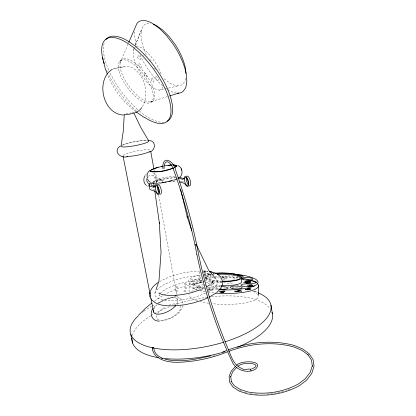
<?xml version="1.0" encoding="UTF-8"?>
<svg xmlns="http://www.w3.org/2000/svg" width="416" height="416" viewBox="0 0 416 416"><rect width="100%" height="100%" fill="white"/><g stroke="black" fill="none" stroke-linecap="round" stroke-linejoin="round"><path stroke-width="0.31" stroke-dasharray="2.08 1.56" d="M189.098 292.027L189.176 284.071M134.025 48.402C130.962 57.886 137.363 67.574 141.913 75.551C146.468 81.51 151.512 89.164 159.578 90.152L179.052 85.67M202.098 282.084L199.69 282.36L199.81 271.955M200.829 282.365L200.892 276.848M204.36 275.517L204.412 270.993L207.964 271.253M205.296 278.933L205.384 271.622L209.638 272.132M205.988 277.82L205.998 276.796M211.489 274.945L208.421 275.163L208.629 273.988L207.953 273.369A10.166 2.356 0.8 0 0 205.535 272.537L203.315 272.152M208.421 275.163L208.64 274.29M134.607 31.793L134.425 34.814L135.73 42.812A42.442 18.236 57.9 0 0 136.521 45.677M163.238 181.303L163.082 180.471C160.794 178.729 157.17 179.395 156.343 182.369M185.609 78.385L185.177 80.751L182.744 84.224A33.831 14.799 57.9 0 1 169.047 82.508L163.405 78.192M182.946 305.552C180.414 314.938 169.634 319.93 160.716 321.11M156.879 181.345L156.718 182.53M162.084 182.156L162.25 180.976L161.673 179.998L153.265 175.75M205.426 293.166C196.128 297.513 185.942 299.645 175.765 300.581C168.87 300.482 160.118 301.621 155.095 295.838L154.892 292.999L156.114 289.385M213.174 274.3L213.34 273.276L213.028 272.813M135.184 45.469L143.296 25.818A33.925 14.846 58 0 1 150.634 23.509M133.177 50.56L133.64 49.379M135.278 45.256L141.352 29.931L140.91 35.646L141.95 42.531A36.343 15.938 57.9 0 0 147.118 56.295M120.172 62.712L128.003 44.247M142.47 106.647C149.323 94.177 145.314 76.346 133.437 68.364C126.984 64.667 119.454 67.558 112.778 69.061L113.287 68.91M163.03 86.772L161.756 89.175L159.578 90.152M159.604 294.648L159.011 295.714L159.562 294.783M154.892 292.999C158.33 286.198 166.218 283.587 172.796 280.805C181.787 277.826 191.188 275.792 200.694 275.766M153.884 307.325L156.406 304.678M156.619 181.88L158.595 180.534L162.042 180.008M210.283 284.497L212.456 282.417L211.874 283.421L212.992 280.784L212.753 283.187L212.051 280.961L212.43 282.1L214.042 283.832L211.505 281.97L212.514 282.365L208.229 281.065L205.109 280.743M159.858 293.68L163.368 290.68L168.402 287.794L174.606 285.204L174.174 285.376C183.134 282.355 192.535 280.42 202.02 280.504M157.383 303.914C163.524 299.27 172.916 294.351 180.357 298.704M151.258 102.175L152.74 101.026M119.834 61.183L121.441 60.018M154.601 300.96C168.594 290.857 185.203 284.45 202.363 282.563M134.238 47.861L135.252 47.206M207.74 292.152L213.08 288.85L216.466 285.537L217.719 282.438L216.824 279.77L214.807 277.425M159.515 281.736C171.668 274.732 185.848 271.523 199.784 271.029M199.945 289.926L201.115 289.422M159.905 183.908L160.607 183.633M122.923 144.789C130.556 142.173 138.59 140.629 146.656 140.27M150.155 101.951A25.818 10.265 53.7 0 0 141.097 68.723A25.818 10.265 53.7 0 0 120.775 70.184A25.818 10.265 53.7 0 0 150.155 101.951L169.4 96.002M115.164 68.364L114.79 68.515L124.92 66.669L124.566 66.648M199.69 282.36L204.292 281.33M202.732 281.939L204.636 281.512M203.263 271.232L204.412 270.993M203.481 272.022L205.384 271.622M208.437 289.676L210.35 289.385L212.389 290.196L208.983 289.895L210.527 290.514L209.622 290.649L208.047 290.014M211.032 274.404L208.426 274.56M205.821 282.256L211.442 281.991L221.796 282.381M174.923 176.384C167.664 176.795 159.572 177.481 153.504 181.766L153.577 182.374A15.08 3.156 -10.5 0 1 175.266 177.908M136.271 46.556C142.47 46.452 146.801 51.917 150.691 56.025C155.241 61.844 159.229 68.245 161.507 75.301M203.538 270.946L207.766 271.341M203.081 275.704L209.206 276.312L213.902 277.69L216.824 279.77M223.512 282.516L234.385 284.331M203.31 272.74L205.53 273.125A10.166 2.366 0.8 0 1 207.948 273.962L208.634 274.882M236.174 284.752L239.127 285.475M182.52 181.714L183.596 182.031M154.83 190.034L152.152 189.046A15.064 3.292 -10.4 0 1 151.726 188.183M254.665 291.002L257.509 292.448M135.975 111.738C123.276 102.414 113.339 89.263 107.583 74.61M162.682 85.727L160.68 84.167L154.206 77.433L148.143 69.451A42.442 18.236 57.9 0 1 139.542 53.867M180.05 298.418L182.374 300.841L183.191 304.106M181.548 299.816L181.875 300.118M154.424 67.995L155.548 69.472M158.912 292.458L159.624 293.452M153.972 169.234L156.4 182.614M158.714 195.354L176.644 294.107M176.764 294.741L177.918 301.116M290.248 388.996A40.976 19.932 -8.4 0 1 286.114 390.458M283.644 391.201A40.976 19.932 -8.4 0 1 280.488 392.023M279.854 392.174A40.976 19.932 -8.4 0 1 266.12 394.155M257.114 394.176A40.976 19.932 -8.4 0 1 254.519 393.973M251.987 393.676A40.976 19.932 -8.4 0 1 250.146 393.39M246.522 392.636A40.976 19.932 -8.4 0 1 244.041 391.95M241.171 390.936A40.976 19.932 -8.4 0 1 239.595 390.26M214.542 355.576A60.793 25.158 -11.4 0 1 212.212 356.252M158.319 185.052A4.212 1.508 74.4 0 1 158.777 185.318M173.254 181.069A17.165 3.754 -10.4 0 1 177.221 180.924M180.393 181.137A17.165 3.754 -10.4 0 1 182.099 181.537M152.854 182.036A17.186 3.598 -10.5 0 1 176.556 177.351M172.448 181.62A15.064 3.292 -10.4 0 1 175.937 181.49M148.164 176.41A4.597 4.176 -76.2 0 1 154.086 176.478A4.597 4.176 -76.2 0 1 153.769 182.941M152.568 172.583A7.29 6.62 -76.2 0 1 156.343 182.681M148.429 186.56A7.29 6.62 -76.2 0 1 147.358 186.124M145.231 175.339A7.29 6.62 -76.2 0 1 147.472 173.233M217.651 289.687A34.767 8.216 1.1 0 1 208.198 288.813M205.218 288.376A34.767 8.216 1.1 0 1 200.574 275.038M203.746 274.524A34.767 8.216 1.1 0 1 210.683 273.79M213.216 273.629A34.767 8.216 1.1 0 1 214.49 273.567M213.928 292.926A34.731 8.372 1.1 0 1 208.848 292.36M205.208 291.803A34.731 8.372 1.1 0 1 199.649 290.638M197.86 290.155A34.731 8.372 1.1 0 1 201.791 278.21M205.01 277.701A34.731 8.372 1.1 0 1 213.169 276.916M215.077 276.817A34.731 8.372 1.1 0 1 219.32 276.697M221.79 276.687A34.731 8.372 1.1 0 1 238.514 277.763M257.613 294.31A34.674 8.876 1.2 0 1 246.475 302.65A34.674 8.876 1.2 0 1 211.853 303.644M208.712 303.243A34.674 8.876 1.2 0 1 200.101 301.579M197.746 300.914A34.674 8.876 1.2 0 1 189.077 294.476M191.474 291.647A34.674 8.876 1.2 0 1 201.074 288.371M201.682 288.252A34.674 8.876 1.2 0 1 203.575 287.919M207.501 287.373A34.674 8.876 1.2 0 1 220.418 286.624M227.807 286.79A34.674 8.876 1.2 0 1 229.034 286.853M232.055 287.066A34.674 8.876 1.2 0 1 240.131 288.018M252.871 291.278A34.674 8.876 1.2 0 1 256.682 293.405M244.478 283.031A2.298 0.546 1.6 0 1 243.724 282.261M233.683 279.807A2.319 0.541 1.4 0 1 234.374 279.443M222.04 277.597A3.396 0.785 1.1 0 1 226.985 278.32A3.396 0.785 1.1 0 1 222.57 279.058M220.579 278.632A3.396 0.785 1.1 0 1 220.366 278.028M220.818 285.657A18.424 4.352 1.1 0 1 207.095 283.197M205.525 279.854A18.424 4.352 1.1 0 1 213.465 277.519M214.136 277.436A18.424 4.352 1.1 0 1 219.622 277.051M221.957 277.02A18.424 4.352 1.1 0 1 237.24 278.819M221.499 281.398A18.434 4.243 1.1 0 1 205.379 277.893M204.849 276.78A18.434 4.243 1.1 0 1 210.418 273.931M222.191 281.143A17.285 3.978 1.1 0 1 207.074 278.283A17.285 3.978 1.1 0 1 211.208 274.123M213.496 273.733A17.285 3.978 1.1 0 1 214.744 273.577M209.846 285.288A5.902 1.44 0.8 0 1 213.663 286.941A5.902 1.44 0.8 0 1 207.854 288.059M203.658 287.576A5.902 1.44 0.8 0 1 203.7 285.542M204.916 285.329A5.902 1.44 0.8 0 1 206.331 285.21M203.424 284.591A5.808 1.394 0.6 0 1 195.052 284.939A5.808 1.394 0.6 0 1 193.986 282.885A5.808 1.394 0.6 0 1 202.545 282.896M218.899 289.203A5.944 1.461 1.1 0 1 215.883 287.711A5.944 1.461 1.1 0 1 220.142 286.546M237.843 277.55A5.543 1.264 1.4 0 1 232.918 276.848A5.543 1.264 1.4 0 1 232.71 275.574M229.871 275.47A5.502 1.248 1.1 0 1 221.863 276.136M231.577 281.871A17.28 4.004 1.1 0 1 229.783 282.038M221.598 282.168A17.28 4.004 1.1 0 1 206.965 279.245A17.28 4.004 1.1 0 1 211.198 275.127M212.295 274.919A17.28 4.004 1.1 0 1 215.847 274.461M222.186 277.935A2.106 0.489 1.1 0 1 225.025 277.992A2.106 0.489 1.1 0 1 225.264 278.652A2.106 0.489 1.1 0 1 222.466 278.715M176.431 93.044A39.473 16.91 57.8 0 1 167.752 89.596M164.029 122.127A51.204 20.727 53.7 0 1 139.547 111.155M137.665 109.538A51.204 20.727 53.7 0 1 110.053 72.904M108.711 69.987A51.204 20.727 53.7 0 1 104.77 41.595M136.552 111.176A51.272 20.618 53.6 0 1 108.42 74.09M107.333 71.76A51.272 20.618 53.6 0 1 106.569 70.013M149.64 59.015A2.376 1.009 57.7 0 1 150.036 59.311M150.436 59.712A2.376 1.009 57.7 0 1 151.133 60.726M143.702 54.917A2.366 0.993 57.9 0 1 144.024 55.442M122.07 145.33A14.165 1.955 -10.8 0 1 134.077 141.851A14.165 1.955 -10.8 0 1 147.035 140.426M123.042 155.464A14.123 2.137 -10.9 0 1 136.516 151.034A14.123 2.137 -10.9 0 1 150.472 150.218M159.016 303.103A13.52 5.97 -27.8 0 1 173.904 297.778A13.52 5.97 -27.8 0 1 176.561 304.574M153.951 308.667A13.52 5.97 -27.8 0 1 156.889 304.881M126.079 113.942A4.878 0.468 -10.6 0 1 128.346 113.422M129.589 113.188A4.878 0.468 -10.6 0 1 130.796 112.996M131.877 112.856A4.878 0.468 -10.6 0 1 132.772 112.772M180.544 305.63A13.473 6.068 -27.9 0 1 168.756 318.687A13.473 6.068 -27.9 0 1 156.806 315.182M157.596 313.643A13.473 6.068 -27.9 0 1 165.88 306.654M169 305.23A13.473 6.068 -27.9 0 1 179.358 304.496M132.387 335.468A71.458 29.006 -11.1 0 1 150.545 315.957M151.076 315.63A71.458 29.006 -11.1 0 1 153.832 314.023M154.398 313.711A71.458 29.006 -11.1 0 1 169.671 306.701M173.742 305.209A71.458 29.006 -11.1 0 1 206.95 297.331M211.416 296.79A71.458 29.006 -11.1 0 1 270.426 309.114M142.423 312.322A71.661 28.22 -11.1 0 1 143.421 311.579M143.889 311.241A71.661 28.22 -11.1 0 1 151.648 306.363M152.214 306.051A71.661 28.22 -11.1 0 1 155.116 304.522M157.888 303.16A71.661 28.22 -11.1 0 1 177.018 295.802M200.46 290.285A71.661 28.22 -11.1 0 1 204.22 289.702M208.073 289.193A71.661 28.22 -11.1 0 1 219.456 288.2M220.074 288.168A71.661 28.22 -11.1 0 1 224.999 288.012M228.16 288.002A71.661 28.22 -11.1 0 1 229.455 288.018M253.906 291.366A71.661 28.22 -11.1 0 1 257.535 292.62M199.68 286.421L198.52 286.588L199.971 287.17L195.426 287.3A3.099 0.759 0.6 0 0 197.428 288.111L198.598 287.945A2.74 0.671 0.6 0 1 197.054 287.316L201.802 287.274L199.68 286.421M197.798 283.317L193.404 283.93L194.215 284.253L198.619 283.639L197.798 283.317M175.77 291.392A1.534 0.536 -11.6 0 0 178.1 290.545A1.534 0.536 -11.6 0 0 175.906 290.425A1.534 0.536 -11.6 0 0 175.77 291.392M192.915 288.564A1.534 0.541 -11 0 0 195.213 287.721A1.534 0.541 -11 0 0 192.988 287.602A1.534 0.541 -11 0 0 192.915 288.564M184.72 284.622A1.503 0.515 -11.2 0 0 186.987 283.806A1.503 0.515 -11.2 0 0 184.818 283.696A1.503 0.515 -11.2 0 0 184.72 284.622M193.05 284.986A1.513 0.525 -11 0 0 195.322 284.164A1.513 0.525 -11 0 0 193.123 284.05A1.513 0.525 -11 0 0 193.05 284.986M184.21 291.814A1.544 0.546 -11.3 0 0 186.54 290.961A1.544 0.546 -11.3 0 0 184.314 290.836A1.544 0.546 -11.3 0 0 184.21 291.814M176.145 287.784A1.513 0.525 -11.5 0 0 178.438 286.952A1.513 0.525 -11.5 0 0 176.275 286.837A1.513 0.525 -11.5 0 0 176.145 287.784M185.068 288.376A1.529 0.53 -11.2 0 0 187.366 287.539A1.529 0.53 -11.2 0 0 185.172 287.42A1.529 0.53 -11.2 0 0 185.068 288.376M193.04 281.596A5.694 1.342 0.5 0 0 201.62 280.53A5.694 1.342 0.5 0 0 193.118 279.271A5.694 1.342 0.5 0 0 193.04 281.596M119.122 71.391A25.854 10.384 53.6 0 0 148.652 103.126A25.854 10.384 53.6 0 0 139.63 69.81A25.854 10.384 53.6 0 0 119.122 71.391M155.288 77.49A2.33 0.983 56.9 0 0 157.825 80.418A2.33 0.983 56.9 0 0 157.144 77.282A2.33 0.983 56.9 0 0 155.288 77.49M151.039 79.258A2.298 0.957 56.9 0 0 153.535 82.144A2.298 0.957 56.9 0 0 152.844 79.061A2.298 0.957 56.9 0 0 151.039 79.258M144.17 74.022A2.288 0.941 57.1 0 0 146.645 76.887A2.288 0.941 57.1 0 0 145.933 73.804A2.288 0.941 57.1 0 0 144.17 74.022M138.58 64.834A2.298 0.946 57.5 0 0 141.06 67.704A2.298 0.946 57.5 0 0 140.322 64.574A2.298 0.946 57.5 0 0 138.58 64.834M137.436 56.852A2.335 0.967 57.8 0 0 139.948 59.753A2.335 0.967 57.8 0 0 139.194 56.55A2.335 0.967 57.8 0 0 137.436 56.852"/><path stroke-width="0.62" d="M241.701 277.404L241.634 281.59A18.424 4.352 1.1 0 1 221.437 285.683M258.341 295.084L258.534 285.272M162.859 168.683C161.86 154.253 173.8 160.638 175.713 170.404C185.25 197.735 193.201 225.675 198.536 254.14L200.574 263.661C207.288 293.311 216.83 322.291 228.68 350.277C231.488 357.084 234.12 365.763 241.883 368.482C244.036 371.249 251.888 366.756 251.025 370.895M175.833 305.796C167.253 305.916 155.932 306.436 150.556 298.236C147.763 291.834 152.854 285.891 157.908 282.63M156.114 289.385L158.969 280.956L161.044 252.418L159.292 222.284L159.401 223.189L154.762 190.663M112.299 69.306C95.139 79.903 102.778 114.296 123.547 115.024M128.762 42.463L136.973 23.364A39.603 16.973 58 0 1 152.464 23.405L159.526 28.512L166.702 35.776L173.441 44.642A42.271 18.07 57.9 0 1 186.15 73.564L186.898 81.515L185.791 87.636L182.978 91.556A39.473 16.91 57.8 0 1 177.601 93.137M250.666 369.138L250.64 369.429M153.249 308.303C148.45 313.232 152.615 322.015 159.552 321.048M141.773 107.619C140.052 110.172 137.394 112.008 134.493 112.975M196.872 254.524L195.021 244.915L195.317 244.712M179.837 177.195C183.534 174.195 182.421 167.289 178.017 165.62M236.725 367.364L232.632 371.899L230.646 376.917C230.636 374.41 231.603 383.588 231.093 381.181L234.172 385.632L239.99 389.381L247.957 391.971C265.112 395.054 283.343 392.278 298.626 383.828L305.084 378.903L310.175 372.393L312.333 365.794L312.302 366.184L311.537 360.188L307.908 354.697L308.183 354.978L302.042 350.402L293.966 346.98C272.548 341.068 249.397 343.611 228.779 351.369M235.628 366.21L231.312 371.01L229.122 376.355L229.627 382.205L233.059 387.13L239.2 391.139L247.66 393.9C265.236 397.098 283.925 394.248 299.572 385.559L306.441 380.328L311.735 373.485L314.044 366.153L313.076 359.59L309.197 353.798L302.77 349.029L294.247 345.462C272.563 339.529 249.148 342.098 228.28 349.929M138.59 315.177L145.668 308.095L151.824 303.046M216.762 292.386C219.996 289.827 222.846 285.995 222.695 281.694M149.874 170.508C147.638 171.907 146.708 174.621 147.17 177.138M254.498 285.818L254.145 286.088L248.924 285.88L250.832 286.567L249.902 286.707L247.317 285.776L252.621 285.766M236.6 365.336C239.559 360.412 265.346 359.726 255.315 369.304C248.05 373.485 238.129 370.822 233.34 364.094C216.44 329.441 204.88 292.162 196.856 254.467M120.453 145.912C112.424 150.847 120.37 159.11 127.67 156.608M215.998 293.072L209.123 297.175M206.866 286.65L209.617 284.976M164.034 168.709C164.029 158.948 169.489 160.04 173.087 168.475M238.191 366.142C243.729 360.802 264.997 363.917 251.711 368.878M174.184 167.7L176.441 166.13L176.254 165.558L173.389 165.027M149.105 152.053C155.381 151.242 156.577 141.45 149.864 140.566M207.979 297.684L202.816 299.972L193.934 302.796L185.037 304.72L176.28 305.75M199.945 289.926L191.532 292.682L183.31 294.445L175.25 295.412L175.698 295.386L168.73 295.485L163.02 294.767L158.954 293.301M201.703 289.172L202.873 288.662M177.247 178.849L174.408 179.993M226.97 351.998C213.84 357.36 199.872 360.584 185.76 361.842C176.264 362.612 165.677 362.986 157.529 357.214M222.716 352.024L226.45 350.563M173.035 168.152C165.927 170.321 158.033 172.864 150.634 171.226L150.566 170.628L151.382 169.884L158.174 167.31M173.545 180.003L168.979 181.334M170.019 95.81L178.708 93.116M171.397 180.95L160.867 183.045M210.839 355.831C195.972 359.294 180.128 362.82 164.975 359.211M165.048 182.182L166.13 181.969M161.283 166.494L163.025 166.15M163.036 166.202C158.605 167.258 153.624 167.82 149.994 170.778L150.056 171.402C158.969 172.775 169.322 170.758 177.034 166.078L176.836 165.48C172.926 164.216 168.667 165.35 164.7 165.875M161.985 182.66L163.878 182.385M167.955 165.386L170.914 165.095M158.506 182.998L160.217 182.853M157.331 183.336L152.682 183.102M147.696 140.312L149.302 140.421M196.503 244.473L196.222 244.847L195.031 244.962C189.348 219.019 182.244 193.341 173.061 168.407M178.043 178.069L182.692 179.317A8.034 3.136 74.8 0 0 184.184 177.611A5.158 2.033 74.4 0 1 187.86 179.509L188.635 182.078L188.781 184.501A5.158 2.033 74.4 0 1 185.474 184.6A9.958 3.869 74.1 0 0 183.378 183.024L179.707 181.953M209.643 271.544L210.621 271.794M183.997 178.656L181.839 178.064A17.186 3.598 -10.5 0 0 178.568 177.419M210.184 271.565L215.29 273.016M155.106 186.633L151.434 185.375A15.08 3.156 -10.5 0 1 153.046 182.697M211.11 271.918L212.269 272.35M162.547 358.337C157.612 356.247 153.925 352.685 153.722 347.833M150.467 182.286L148.876 181.126L147.716 179.317M143.978 117.276L136.365 112.029M216.294 273.416L220.527 276.463L222.31 280.524M152.521 348.41C151.518 347.693 153.218 346.679 153.665 347.667M157.399 357.115C154.513 354.947 152.417 351.634 152.22 347.974M214.401 276.957L208.759 270.39L196.492 245.029M133.754 112.819L140.743 127.358L148.642 140.769A14.165 1.955 -10.8 0 1 135.169 145.626A14.165 1.955 -10.8 0 1 121.129 146.006L123.334 130.645L124.259 114.592A4.878 0.468 -10.6 0 0 128.435 114.348A4.878 0.468 -10.6 0 0 133.775 112.939M107.349 74.032L105.29 68.718L102.56 57.528M181.267 168.797L181.511 169.494M181.537 169.577L181.787 170.284M191.703 230.511L187.112 216.596L187.366 217.474L180.643 189.405M130.827 334.511L132.657 343.138M148.949 184.907L149.661 188.536A17.165 3.754 -10.4 0 0 151.918 190.211L154.424 191.095A10.145 3.546 74.1 0 1 156.406 192.748A5.257 1.867 74.4 0 0 159.333 193.658A5.257 1.867 74.4 0 0 157.945 186.508A5.257 1.867 74.4 0 0 155.022 185.64A8.19 2.876 74.7 0 1 153.691 187.325L151.19 186.498A17.186 3.598 -10.5 0 1 151.284 182.796M123.048 156.036L150.394 295.61M151.018 298.797L153.639 312.182M150.732 151.393L153.852 168.594M270.951 305.063L272.355 313.648M153.67 183.014L154.216 186.836M185.973 73.554L185.515 68.562A36.218 15.818 57.9 0 0 174.715 43.872L168.974 36.348L162.838 30.186L156.785 25.849A33.925 14.846 58 0 0 153.379 24.253M149.9 292.526L149.973 293.738M150.072 295.833L150.145 297.076M258.107 292.843A71.661 28.22 -11.1 0 1 225.051 341.806M223.85 342.181A71.661 28.22 -11.1 0 1 153.535 348.02M152.308 347.76A71.661 28.22 -11.1 0 1 138.289 315.78M187.99 184.2A4.134 1.638 74.4 0 1 186.472 177.866M158.948 192.343A4.212 1.508 74.4 0 1 157.373 185.895M186.352 176.426A5.153 2.044 74.4 0 1 190.174 180.253A5.153 2.044 74.4 0 1 189.16 185.947M157.222 184.434A5.252 1.877 74.4 0 1 160.42 187.117L161.205 189.738L161.398 192.187A5.252 1.877 74.4 0 1 160.077 194.142M153.249 186.56A15.064 3.292 -10.4 0 1 154.294 185.978M149.666 184.096A4.597 4.176 -76.2 0 1 147.446 177.356M146.38 185.484A7.29 6.62 -76.2 0 1 144.893 175.869M257.39 283.525A34.731 8.372 1.1 0 1 215.795 293.082M241.556 278.205A34.731 8.372 1.1 0 1 250.442 280.186M251.55 280.545A34.731 8.372 1.1 0 1 256.464 282.807M246.776 283.104A2.298 0.546 1.6 0 0 247.91 282.526L248.139 282.448A2.148 0.504 1.6 0 0 250.921 282.058A2.148 0.504 1.6 0 0 248.316 281.476A2.148 0.504 1.6 0 0 246.875 282.162A2.298 0.546 1.6 0 0 244.587 282.09M233.563 274.019A34.767 8.216 1.1 0 1 257.234 284.034A34.767 8.216 1.1 0 1 218.915 289.754M230.443 273.77A34.767 8.216 1.1 0 1 231.644 273.858M215.379 273.224A18.434 4.243 1.1 0 1 241.379 276.728A18.434 4.243 1.1 0 1 222.118 281.419M215.296 273.515A17.285 3.978 1.1 0 1 240.183 276.671A17.285 3.978 1.1 0 1 222.191 281.143M221.666 286.52A5.944 1.461 1.1 0 1 227.614 288.376A5.944 1.461 1.1 0 1 219.367 289.271M237.37 275.007A5.543 1.264 1.4 0 1 242.622 275.855A5.543 1.264 1.4 0 1 241.712 277.222M217.61 274.326A17.28 4.004 1.1 0 1 239.819 277.363M244.66 282.313A1.482 0.354 1.6 0 1 247.068 282.506A1.482 0.354 1.6 0 1 245.643 282.948M103.064 59.857A51.272 20.618 53.6 0 1 127.182 43.02A51.272 20.618 53.6 0 1 169.9 102.352A51.272 20.618 53.6 0 1 144.31 117.156M104.208 63.762A51.272 20.618 53.6 0 1 103.407 61.147M105.971 39.608A51.204 20.727 53.7 0 1 154.133 66.139A51.204 20.727 53.7 0 1 167.024 121.248M175.817 305.547A13.52 5.97 -27.8 0 1 161.756 313.763A13.52 5.97 -27.8 0 1 153.379 310.575M149.344 151.726A14.123 2.137 -10.9 0 1 148.112 152.292M147.675 152.464A14.123 2.137 -10.9 0 1 145.61 153.182M145.132 153.332A14.123 2.137 -10.9 0 1 126.807 156.551M272.038 312.421A71.458 29.006 -11.1 0 1 239.793 346.289M239.19 346.549A71.458 29.006 -11.1 0 1 237.463 347.261M224.947 351.686A71.458 29.006 -11.1 0 1 220.704 352.919M220.095 353.09A71.458 29.006 -11.1 0 1 161.382 358.15M158.324 357.677A71.458 29.006 -11.1 0 1 131.929 338.276M248.264 288.652L248.498 288.829L247.666 288.959A1.648 0.406 1.7 0 1 247.686 288.387A1.648 0.406 1.7 0 1 250.016 288.46A3.302 0.811 1.6 0 1 249.974 289.604A3.302 0.811 1.6 0 1 245.3 289.463L246.516 289.406A2.252 0.551 1.6 0 0 249.434 289.349A2.252 0.551 1.6 0 0 249.267 288.616L248.264 288.652M238.399 290.805L239.476 291.361L236.137 291.793L234.281 291.086L238.139 291.195A1.68 0.416 1.5 0 1 238.222 290.524A1.68 0.416 1.5 0 1 240.781 290.794L241.675 291.236L238.399 290.805M223.86 292.204L221.421 292.573L220.641 292.261L222.534 291.98L219.128 291.736L224.24 290.971L225.02 291.278L222.472 291.658L223.86 292.204M155.35 187.158A4.217 1.498 74.4 0 0 157.955 193.69A4.217 1.498 74.4 0 0 158.226 188.079A4.217 1.498 74.4 0 0 155.35 187.158M184.491 179.104A4.139 1.633 74.4 0 0 187.122 185.489A4.139 1.633 74.4 0 0 187.58 179.93A4.139 1.633 74.4 0 0 184.491 179.104M243.469 279.698A5.632 1.305 1.6 0 0 252.704 279.214A5.632 1.305 1.6 0 0 245.383 277.534A5.632 1.305 1.6 0 0 243.469 279.698M232.185 288.47A5.928 1.446 1.4 0 0 241.956 287.924A5.928 1.446 1.4 0 0 234.354 286.068A5.928 1.446 1.4 0 0 232.185 288.47M242.876 286.255A5.855 1.409 1.6 0 0 252.481 285.73A5.855 1.409 1.6 0 0 244.868 283.915A5.855 1.409 1.6 0 0 242.876 286.255M246.886 283.026A5.746 1.357 1.7 0 0 256.292 282.521A5.746 1.357 1.7 0 0 248.789 280.774A5.746 1.357 1.7 0 0 246.886 283.026M247.983 282.256A1.498 0.354 1.6 0 0 250.276 282.032A1.498 0.354 1.6 0 0 248.082 281.648A1.498 0.354 1.6 0 0 247.983 282.256"/></g></svg>
